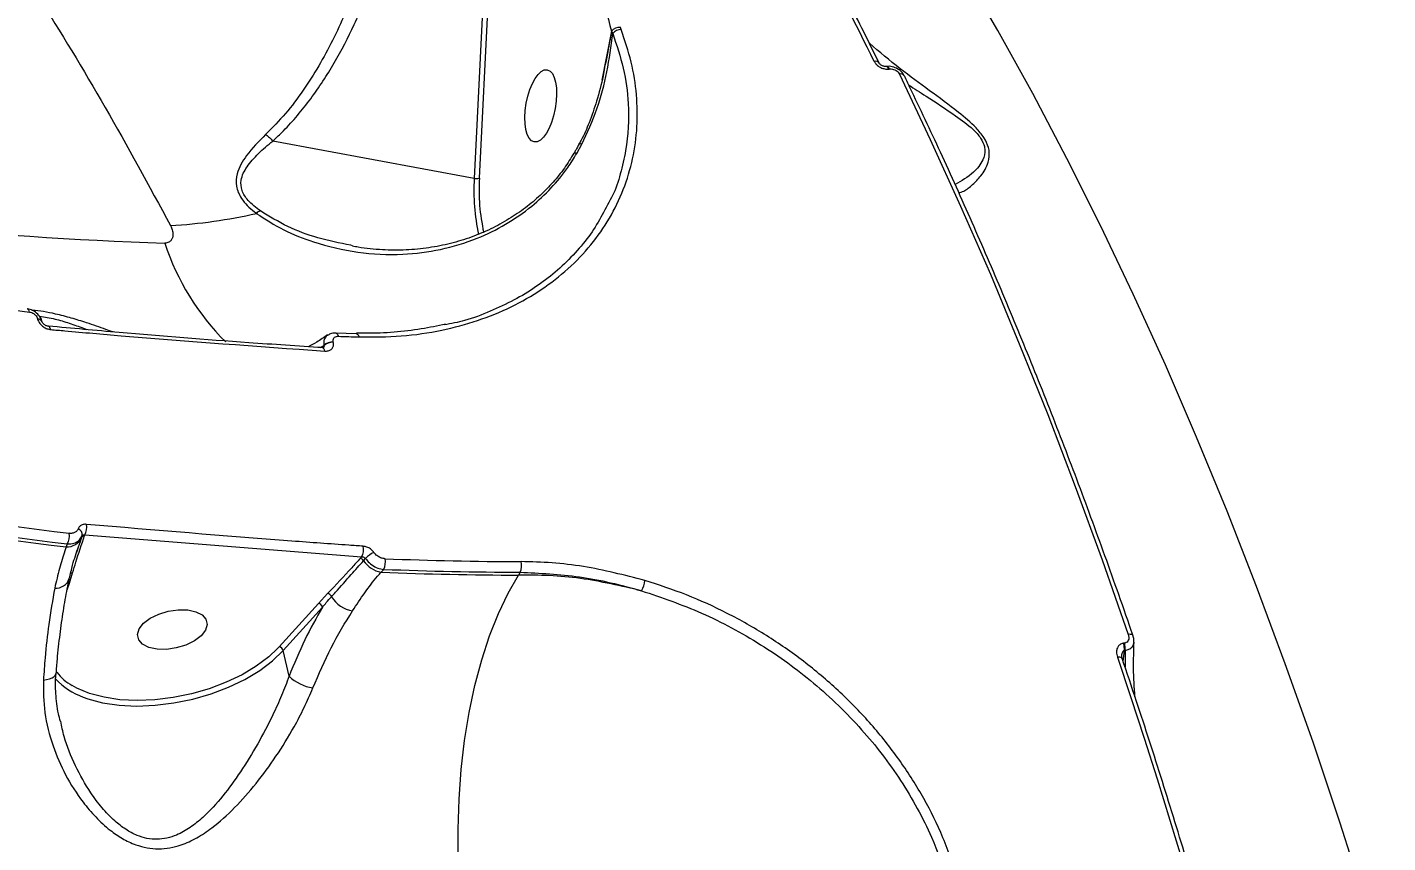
# Model space of a CAD drawing. Header units: millimetres. Extents: x -7447 to 8662, y -5576 to 6370.
# Drawn here: x 1949.6 to 2122.6, y -1890.3 to -1786.6 of the extents above; entities that cross this region are included whole.
import ezdxf

# ---------------------------------------------------------------- set-up
doc = ezdxf.new("R2010")
doc.units = ezdxf.units.MM
doc.layers.add('DiKom', color=7, linetype='Continuous')
doc.layers.add('DIKOM_ОБЪЕКТ', color=7, linetype='Continuous')
doc.styles.add('style1', font='arial.ttf', dxfattribs={"width": 0.8})
doc.dimstyles.new('1-50', dxfattribs={"dimtxt": 300, "dimasz": 200, "dimexe": 100, "dimexo": 0, "dimgap": 100, "dimtad": 1, "dimdec": 0, "dimtxsty": 'style1', "dimcen": 0, "dimclrd": 7, "dimclre": 7, "dimadec": 1, "dimazin": 2, "dimtfac": 1, "dimtdec": 0, "dimtmove": 1, "dimatfit": 3, "dimfxl": 0, "dimlwd": 25, "dimlwe": 18, "dimarcsym": 0})

# ---------------------------------------------------------------- blocks, each defined once
blk = doc.blocks.new('*D10')
at = {"color": 7, "linetype": 'Continuous', "lineweight": 18, "transparency": 16777216}
for p, q in [((-5489.75, 240.8), (-5489.75, 4573.49)), ((4778.18, -2126.78), (4778.18, 4573.49))]:
    blk.add_line(p, q, dxfattribs=at)
at = {"color": 7, "linetype": 'Continuous', "lineweight": 25, "transparency": 16777216}
blk.add_line((4578.18, 4473.49), (-5289.75, 4473.49), dxfattribs=at)
at = {"color": 7, "linetype": 'Continuous', "transparency": 16777216}
for points in [[(-5289.75, 4506.82), (-5289.75, 4440.16), (-5489.75, 4473.49)], [(4578.18, 4506.82), (4578.18, 4440.16), (4778.18, 4473.49)]]:
    blk.add_solid(points, dxfattribs=at)
at = {"layer": 'Defpoints', "color": 0, "linetype": 'Continuous', "transparency": 16777216}
for p in [(-5489.75, 4473.49), (-5489.75, 240.8), (4778.18, -2126.78)]:
    blk.add_point(p, dxfattribs=at)
at = {"color": 0, "linetype": 'Continuous', "lineweight": 15, "transparency": 16777216, "insert": (-777.31, 4726.76), "char_height": 300, "attachment_point": 5, "style": 'style1'}
blk.add_mtext('10300', dxfattribs=at)
blk = doc.blocks.new('*D11')
at = {"color": 7, "linetype": 'Continuous', "lineweight": 18, "transparency": 16777216}
for p, q in [((2045.4, 3512.26), (7772.09, 3512.26)), ((-1858.48, -4091.08), (7772.09, -4091.08))]:
    blk.add_line(p, q, dxfattribs=at)
at = {"color": 7, "linetype": 'Continuous', "lineweight": 25, "transparency": 16777216}
blk.add_line((7672.09, -3891.08), (7672.09, 3312.26), dxfattribs=at)
at = {"color": 7, "linetype": 'Continuous', "transparency": 16777216}
for points in [[(7638.76, 3312.26), (7705.42, 3312.26), (7672.09, 3512.26)], [(7638.76, -3891.08), (7705.42, -3891.08), (7672.09, -4091.08)]]:
    blk.add_solid(points, dxfattribs=at)
at = {"layer": 'Defpoints', "color": 0, "linetype": 'Continuous', "transparency": 16777216}
for p in [(2045.4, 3512.26), (7672.09, 3512.26), (-1858.48, -4091.08)]:
    blk.add_point(p, dxfattribs=at)
at = {"color": 0, "linetype": 'Continuous', "lineweight": 15, "transparency": 16777216, "insert": (7418.92, 3.22), "char_height": 300, "attachment_point": 5, "rotation": 90, "style": 'style1'}
blk.add_mtext('7600', dxfattribs=at)
blk = doc.blocks.new('*D12')
at = {"layer": 'Defpoints', "color": 0, "transparency": 16777216}
for p in [(-7446.93, 5919.72), (-7446.93, 736.93), (6905.53, -2412.68)]:
    blk.add_point(p, dxfattribs=at)
at = {"layer": 'DiKom', "color": 7, "lineweight": 18, "transparency": 16777216}
for p, q in [((-7446.93, 736.93), (-7446.93, 6019.72)), ((6905.53, -2412.68), (6905.53, 6019.72))]:
    blk.add_line(p, q, dxfattribs=at)
at = {"layer": 'DiKom', "color": 7, "lineweight": 25, "transparency": 16777216}
blk.add_line((6705.53, 5919.72), (-7246.93, 5919.72), dxfattribs=at)
at = {"layer": 'DiKom', "color": 7, "transparency": 16777216}
for points in [[(-7246.93, 5953.05), (-7246.93, 5886.39), (-7446.93, 5919.72)], [(6705.53, 5953.05), (6705.53, 5886.39), (6905.53, 5919.72)]]:
    blk.add_solid(points, dxfattribs=at)
at = {"layer": 'DiKom', "color": 0, "transparency": 16777216, "insert": (-918.31, 6173), "char_height": 300, "attachment_point": 5, "style": 'style1'}
blk.add_mtext('14300', dxfattribs=at)
blk = doc.blocks.new('*D13')
at = {"layer": 'Defpoints', "color": 0, "transparency": 16777216}
for p in [(2049.72, 5594.27), (-1141.86, -5576.35), (8561.69, -5576.35)]:
    blk.add_point(p, dxfattribs=at)
at = {"layer": 'DiKom', "color": 7, "lineweight": 18, "transparency": 16777216}
for p, q in [((2049.72, 5594.27), (8661.69, 5594.27)), ((-1141.86, -5576.35), (8661.69, -5576.35))]:
    blk.add_line(p, q, dxfattribs=at)
at = {"layer": 'DiKom', "color": 7, "lineweight": 25, "transparency": 16777216}
blk.add_line((8561.69, 5394.27), (8561.69, -5376.35), dxfattribs=at)
at = {"layer": 'DiKom', "color": 7, "transparency": 16777216}
for points in [[(8528.35, 5394.27), (8595.02, 5394.27), (8561.69, 5594.27)], [(8528.35, -5376.35), (8595.02, -5376.35), (8561.69, -5576.35)]]:
    blk.add_solid(points, dxfattribs=at)
at = {"layer": 'DiKom', "color": 0, "transparency": 16777216, "insert": (8308.52, 8.96), "char_height": 300, "attachment_point": 5, "rotation": 90, "style": 'style1'}
blk.add_mtext('11200', dxfattribs=at)

msp = doc.modelspace()

# ---------------------------------------------------------------- linework, layer by layer
at = {"layer": 'DIKOM_ОБЪЕКТ', "color": 7, "linetype": 'Continuous', "lineweight": 15}
for p, q in [((2009.62, -1740.97), (2006.43, -1805.84)), ((2007.1, -1805.8), (2010.22, -1742.33)), ((2023.87, -1787.14), (2022.68, -1793.34)), ((2023.87, -1787.17), (2023.66, -1788.34)), ((2023.87, -1787.14), (2023.87, -1787.17)), ((2023.87, -1787.17), (2024.05, -1787.41)), ((2025.05, -1786.66), (2025.04, -1786.62)), ((2025.12, -1786.92), (2025.05, -1786.66)), ((2058.85, -1791.6), (2058.81, -1791.61)), ((2059.19, -1791.94), (2059.24, -1791.93)), ((2006.43, -1805.84), (1980.82, -1801.09)), ((2019.47, -1802.66), (2020.11, -1801.5)), ((1990.95, -1814.39), (1990.74, -1814.34)), ((1950.91, -1823.69), (1950.91, -1823.72)), ((1952.28, -1824.64), (1952.26, -1824.64)), ((1986.88, -1827.33), (1987.31, -1827.08)), ((1987.32, -1827.1), (1987.07, -1827.35)), ((1987.31, -1827.08), (1987.32, -1827.1)), ((1988.51, -1826.67), (1988.5, -1826.64)), ((1991.45, -1825.58), (1988.83, -1825.5)), ((1991.44, -1825.58), (1991.45, -1825.58)), ((1987.15, -1827.38), (1987.13, -1827.38)), ((1956.88, -1851.23), (1956.9, -1851.16)), ((1956.9, -1851.16), (1992.11, -1853.94)), ((1954.68, -1852.3), (1954.54, -1852.68)), ((1992.11, -1853.94), (1991.93, -1854.14)), ((1992.36, -1854.44), (1992.62, -1854.15)), ((1954.95, -1857.27), (1955.36, -1855.98)), ((1994.6, -1855.9), (1994.92, -1855.53)), ((2012.27, -1855.9), (2012.06, -1856.27)), ((1954.65, -1858.13), (1954.95, -1857.27)), ((1986.61, -1859.85), (1981.62, -1865.37)), ((1987.79, -1858.59), (1986.61, -1859.85)), ((1982.14, -1865.85), (1987.13, -1860.33)), ((2089.1, -1864.92), (2089.01, -1864.93)), ((1981.62, -1865.37), (1981.43, -1865.57)), ((1982.88, -1869.12), (1982.14, -1865.85)), ((2088.96, -1867.24), (2089.11, -1865.83)), ((2089.11, -1865.83), (2089.21, -1865.82)), ((2089.21, -1865.82), (2089.2, -1867.98))]:
    msp.add_line(p, q, dxfattribs=at)
at = {"layer": 'DIKOM_ОБЪЕКТ', "color": 7, "linetype": 'Continuous', "lineweight": 15, "flags": 128}
for points in [[(2122.97, -1908.48), (2119.8, -1898), (2116.52, -1887.67), (2113.11, -1877.51), (2109.57, -1867.53), (2105.93, -1857.73), (2102.17, -1848.13), (2098.3, -1838.72), (2094.33, -1829.53), (2090.25, -1820.55), (2086.07, -1811.81), (2081.81, -1803.3), (2077.45, -1795.03), (2073, -1787.02), (2068.47, -1779.26)], [(2060.5, -1792.58), (2064.43, -1800.88), (2068.29, -1809.36), (2072.07, -1818.02), (2075.75, -1826.85), (2079.36, -1835.85), (2082.87, -1845.01), (2086.28, -1854.33), (2089.61, -1863.8)], [(2020.11, -1801.5), (2019.92, -1801.45), (2019.8, -1801.45), (2019.77, -1801.47)], [(1949.86, -1822.82), (1949.83, -1822.69), (1949.78, -1822.59), (1949.73, -1822.51), (1949.67, -1822.45), (1949.6, -1822.42), (1949.59, -1822.42)], [(1952.57, -1825.05), (1952.52, -1824.91), (1952.47, -1824.79), (1952.4, -1824.71), (1952.32, -1824.66), (1952.28, -1824.64)], [(1989.16, -1825.9), (1989.11, -1825.78), (1989.06, -1825.67), (1989, -1825.59), (1988.93, -1825.53), (1988.86, -1825.5), (1988.83, -1825.5)], [(1991.45, -1825.58), (1991.49, -1825.59), (1991.56, -1825.62), (1991.62, -1825.67), (1991.69, -1825.76), (1991.74, -1825.86), (1991.78, -1825.99)], [(1987.43, -1827.79), (1987.39, -1827.64), (1987.33, -1827.53), (1987.26, -1827.44), (1987.19, -1827.39), (1987.15, -1827.38)], [(2006.1, -1907.05), (2005.45, -1903.54), (2004.95, -1899.91), (2004.6, -1896.18), (2004.41, -1892.39), (2004.37, -1888.57), (2004.5, -1884.76), (2004.78, -1880.99), (2005.21, -1877.3), (2005.79, -1873.72), (2006.52, -1870.28), (2007.39, -1867.02), (2008.38, -1863.96), (2009.5, -1861.13), (2010.73, -1858.56), (2012.06, -1856.27)], [(1969.99, -1860.69), (1971.03, -1860.91), (1971.82, -1861.32), (1972.31, -1861.88), (1972.46, -1862.55), (1972.24, -1863.26), (1971.69, -1863.97), (1970.84, -1864.62), (1969.76, -1865.15), (1968.54, -1865.52), (1967.29, -1865.71), (1966.09, -1865.68), (1965.05, -1865.46), (1964.25, -1865.05), (1963.76, -1864.49), (1963.62, -1863.82), (1963.83, -1863.11), (1964.39, -1862.39), (1965.24, -1861.75), (1966.32, -1861.22), (1967.53, -1860.85), (1968.79, -1860.66), (1969.99, -1860.69)], [(2090.22, -1863.96), (2090.19, -1863.91), (2090.13, -1863.86), (2090.03, -1863.82), (2089.91, -1863.79), (2089.77, -1863.78), (2089.61, -1863.8)], [(1981.43, -1865.57), (1980.3, -1866.64), (1978.72, -1867.83), (1976.9, -1868.92), (1974.89, -1869.88), (1972.73, -1870.7), (1970.46, -1871.35), (1968.14, -1871.83), (1965.82, -1872.11), (1963.55, -1872.2), (1961.38, -1872.1), (1959.35, -1871.79), (1957.51, -1871.3), (1955.9, -1870.63), (1955.32, -1870.31)], [(1956.7, -1871.76), (1957.28, -1871.97), (1959.17, -1872.48), (1961.26, -1872.79), (1963.5, -1872.9), (1965.85, -1872.81), (1968.24, -1872.51), (1970.63, -1872.02), (1972.97, -1871.35), (1975.2, -1870.51), (1977.27, -1869.51), (1979.15, -1868.39), (1980.78, -1867.16), (1982.14, -1865.85)], [(2088.83, -1866.86), (2088.81, -1866.83), (2088.75, -1866.77), (2088.66, -1866.72), (2088.54, -1866.7), (2088.39, -1866.69), (2088.22, -1866.7)], [(2088.22, -1866.7), (2089.94, -1871.82), (2091.62, -1876.97), (2093.28, -1882.17), (2094.91, -1887.4), (2096.51, -1892.66), (2098.08, -1897.96), (2099.63, -1903.3), (2101.14, -1908.66)], [(1951.64, -1869.6), (1952.05, -1869.54), (1952.42, -1869.45), (1952.74, -1869.33), (1952.98, -1869.18), (1953.15, -1869.02), (1953.24, -1868.83), (1953.25, -1868.78)]]:
    msp.add_lwpolyline(points, dxfattribs=at)
at = {"layer": 'DIKOM_ОБЪЕКТ', "color": 7, "linetype": 'Continuous', "lineweight": 15}
for centre, radius, start, end in [((1614.43, -2007.25), 492.85, 26.0279, 29.7957), ((2024.92, -1787.93), 1.31, 84.6905, 143.0667), ((2024.9, -1787.94), 1.29, 83.6733, 143.5724), ((2025.15, -1788.4), 1.48, 91.1835, 138.1103), ((1981.61, -1354.3), 459.99, 251.0632, 268.1915), ((2057.46, -1791.53), 0.577, 34.8447, 106.0556), ((2058.75, -1792.06), 0.455, 15.3418, 82.9852), ((2058.79, -1792.06), 0.461, 15.6035, 81.8071), ((2060.65, -1793.14), 0.583, 35.3708, 105.6507), ((2031.58, -1807.46), 25.2, 176.314, 192.6296), ((2006.71, -1804.6), 1.27, 257.444, 288.1777), ((2031.3, -1807.39), 24.25, 176.2548, 192.6438), ((1964.19, -1746.94), 64.99, 273.1901, 282.9227), ((1979.98, -1811.81), 1.98, 112.0542, 129.3261), ((2006.87, -1353.49), 472.78, 255.9188, 263.0741), ((1997.04, -1804.28), 31.51, 198.0875, 225.1675), ((1950.94, -1824.29), 0.594, 24.1217, 92.7687), ((1950.94, -1824.31), 0.589, 23.0483, 92.9336), ((1988.4, -1828.23), 1.58, 86.3269, 133.434), ((1988.4, -1828.25), 1.58, 86.3245, 133.4239), ((2005.76, -1362.68), 463.52, 267.9471, 268.2719), ((2015.24, -1357.06), 497.56, 255.9551, 263.0379), ((2014.88, -1357.41), 498.93, 255.9392, 263.0539), ((2015.12, -1357.32), 498.65, 255.9549, 263.038), ((1952.97, -1851.27), 1.99, 328.9873, 9.3691), ((1955.78, -1851.14), 0.807, 352.3292, 70.2698), ((1956.87, -1851.64), 0.406, 89.3669, 156.2467), ((1955.26, -1850.19), 1.91, 329.5304, 11.6413), ((1954.64, -1850.64), 2.04, 267.3153, 335.9345), ((1990.35, -1853), 2, 331.6782, 11.8214), ((1991.79, -1854.81), 0.682, 33.4984, 78.5197), ((1995.19, -1852.56), 3.39, 213.5942, 259.9615), ((1995.01, -1856.32), 3.23, 114.2729, 137.7244), ((1993.22, -1854.63), 1.92, 332.1846, 13.6991), ((2013.99, -1369.02), 485.53, 267.7696, 269.8121), ((2010.57, -1855.05), 1.9, 333.5743, 15.5452), ((1955.38, -1856.46), 0.477, 92.8049, 126.3008), ((2013.62, -1369.33), 486.94, 267.7605, 269.8159), ((2013.87, -1369.06), 486.84, 267.77, 269.8116), ((1953.23, -1856.12), 1.8, 265.3105, 341.2143), ((2024.8, -1856.56), 3.36, 329.8403, 353.5828), ((1986.48, -1860.51), 0.672, 15.3677, 78.8505), ((1987.63, -1859.27), 0.697, 21.7199, 76.7931), ((1991.69, -1856.83), 4.05, 212.6575, 259.6068), ((2086.95, -1865.62), 2.17, 354.25, 18.4233), ((2087.05, -1865.61), 2.17, 354.2392, 18.4478), ((1981.49, -1866.03), 0.672, 15.3791, 78.8264), ((1958.76, -1864.31), 6.92, 218.4249, 240.1539), ((1959.73, -1863.34), 8.95, 223.2055, 250.2587), ((1986.86, -1864.82), 5.86, 227.2024, 260.7112)]:
    msp.add_arc(centre, radius, start, end, dxfattribs=at)
msp.add_ellipse((2014.89, -1796.62), major_axis=(0.83, 4.59), ratio=0.401619, dxfattribs=at)
for points, knots in [([(1837.11, -1691.76), (1840.22, -1692.12), (1846.68, -1692.86), (1856.44, -1695.57), (1866.3, -1699.41), (1875.99, -1704.34), (1885.76, -1710.44), (1895.59, -1717.75), (1905.44, -1726.27), (1915.04, -1735.74), (1924.34, -1746.09), (1933.34, -1757.22), (1942.24, -1769.37), (1950.98, -1782.54), (1959.57, -1796.66), (1965.06, -1806.77), (1967.81, -1811.83)], [0, 0, 0, 0, 0.069844, 0.145293, 0.216155, 0.287072, 0.357936, 0.430863, 0.503851, 0.57678, 0.64636, 0.715991, 0.785573, 0.85703, 0.928542, 1, 1, 1, 1]), ([(1997.67, -1741.67), (1997.67, -1742.58), (1997.68, -1746.06), (1997.42, -1752.07), (1996.67, -1759.63), (1995.46, -1767.07), (1993.75, -1774.38), (1991.48, -1781.52), (1988.54, -1788.39), (1985.43, -1793.72), (1982.48, -1797.64), (1980.76, -1799.39), (1979.9, -1800.26)], [0, 0, 0, 0, 0.041996, 0.159524, 0.277495, 0.395316, 0.51312, 0.633875, 0.754564, 0.875868, 0.937948, 1, 1, 1, 1]), ([(1980.82, -1801.09), (1981.27, -1800.66), (1983.01, -1799.02), (1985.72, -1795.77), (1988.7, -1791.21), (1991.34, -1786.13), (1993.64, -1780.59), (1996.06, -1773.26), (1998.19, -1764.19), (1999.73, -1753.35), (1999.98, -1745.96), (2000.11, -1742.27)], [0, 0, 0, 0, 0.031073, 0.119841, 0.208956, 0.297931, 0.396825, 0.495745, 0.663633, 0.831974, 1, 1, 1, 1]), ([(2010.22, -1742.33), (2011.5, -1745.79), (2014.05, -1752.7), (2017.57, -1763.71), (2020.88, -1775.13), (2022.87, -1783.14), (2023.87, -1787.14)], [0, 0, 0, 0, 0.24927, 0.498536, 0.749268, 1, 1, 1, 1]), ([(2057.93, -1791.2), (2057.2, -1789.71), (2055.07, -1785.39), (2051.47, -1778.39), (2047.16, -1770.32), (2044.23, -1765.15), (2042.77, -1762.58)], [0, 0, 0, 0, 0.14989, 0.434761, 0.71965, 1, 1, 1, 1]), ([(1991.78, -1825.99), (1993.59, -1825.99), (1997.2, -1825.98), (2002.25, -1825.23), (2006.93, -1823.98), (2011.18, -1822.24), (2015.04, -1820.03), (2018.44, -1817.38), (2021.35, -1814.34), (2023.72, -1810.96), (2025.49, -1807.28), (2026.67, -1803.37), (2027.23, -1799.32), (2027.15, -1795.2), (2026.51, -1791.05), (2025.59, -1788.29), (2025.12, -1786.92)], [0, 0, 0, 0, 0.075108, 0.150215, 0.221282, 0.292577, 0.363645, 0.43477, 0.506123, 0.577248, 0.64834, 0.719658, 0.79075, 0.860428, 0.930319, 1, 1, 1, 1]), ([(2020.11, -1801.5), (2020.8, -1800.01), (2022.18, -1797.04), (2023.39, -1792.29), (2023.83, -1789.04), (2024.05, -1787.41)], [0, 0, 0, 0, 0.331744, 0.663842, 1, 1, 1, 1]), ([(2023.66, -1788.34), (2023.57, -1788.81), (2023.28, -1790.45), (2022.94, -1792.09), (2022.7, -1793.26)], [0, 0, 0, 0, 0.283592, 1, 1, 1, 1]), ([(2024.05, -1787.41), (2024.54, -1788.88), (2025.53, -1791.85), (2026.19, -1796.86), (2025.99, -1801.39), (2025.02, -1805.25), (2024.46, -1807.27), (2023.91, -1808.2), (2023.89, -1808.25)], [0, 0, 0, 0, 0.205828, 0.414664, 0.698963, 0.845368, 0.991774, 1, 1, 1, 1]), ([(2068.05, -1807.68), (2068.26, -1807.61), (2068.85, -1807.43), (2069.83, -1806.64), (2070.96, -1805.5), (2071.82, -1804.07), (2072, -1802.71), (2071.77, -1801.63), (2071.33, -1800.66), (2070.03, -1799.1), (2067.62, -1797.08), (2064.29, -1794.66), (2060.38, -1791.8), (2057.96, -1789.75), (2056.68, -1788.66)], [0, 0, 0, 0, 0.049212, 0.139893, 0.23053, 0.336212, 0.406161, 0.420799, 0.46857, 0.516032, 0.598578, 0.724269, 0.853206, 1, 1, 1, 1]), ([(2023, -1791.76), (2022.94, -1792.11), (2022.69, -1793.55), (2022.07, -1795.9), (2021.12, -1798.61), (2020.35, -1800.43), (2019.85, -1801.3), (2019.75, -1801.46)], [0, 0, 0, 0, 0.10461, 0.427327, 0.711079, 0.947542, 1, 1, 1, 1]), ([(2057.3, -1790.98), (2057.38, -1791.1), (2057.53, -1791.35), (2057.92, -1791.66), (2058.39, -1791.87), (2058.83, -1791.96), (2059.09, -1791.95), (2059.19, -1791.94)], [0, 0, 0, 0, 0.215052, 0.429992, 0.644731, 0.859265, 1, 1, 1, 1]), ([(2058.8, -1791.61), (2058.77, -1791.61), (2058.69, -1791.62), (2058.52, -1791.59), (2058.34, -1791.53), (2058.17, -1791.44), (2058.03, -1791.33), (2057.95, -1791.24), (2057.94, -1791.22), (2057.94, -1791.21)], [0, 0, 0, 0, 0.128632, 0.279453, 0.425794, 0.58165, 0.736955, 0.892005, 1, 1, 1, 1]), ([(2061.11, -1792.81), (2061.09, -1792.75), (2060.98, -1792.49), (2060.6, -1792.1), (2059.98, -1791.73), (2059.35, -1791.55), (2058.98, -1791.61), (2058.86, -1791.63)], [0, 0, 0, 0, 0.076597, 0.316369, 0.582641, 0.86801, 1, 1, 1, 1]), ([(2059.24, -1791.93), (2059.3, -1791.93), (2059.48, -1791.92), (2059.77, -1791.98), (2060.08, -1792.12), (2060.34, -1792.33), (2060.45, -1792.5), (2060.5, -1792.58)], [0, 0, 0, 0, 0.14227, 0.357121, 0.571524, 0.785722, 1, 1, 1, 1]), ([(2090.22, -1863.96), (2089.61, -1862.22), (2087.86, -1857.16), (2084.88, -1848.9), (2081.25, -1839.26), (2077.52, -1829.79), (2073.68, -1820.5), (2069.76, -1811.39), (2065.81, -1802.64), (2062.91, -1796.49), (2061.36, -1793.29), (2061.13, -1792.8)], [0, 0, 0, 0, 0.068841, 0.199656, 0.330477, 0.461302, 0.592131, 0.722965, 0.853803, 0.977765, 1, 1, 1, 1]), ([(2061.68, -1793.95), (2062.41, -1794.42), (2064.37, -1795.7), (2067.2, -1797.51), (2069.63, -1799.3), (2070.89, -1800.69), (2071.23, -1801.46), (2071.33, -1801.91), (2071.43, -1802.55), (2071.09, -1803.77), (2069.72, -1805.42), (2068.39, -1806.17), (2067.58, -1806.63)], [0, 0, 0, 0, 0.105496, 0.282231, 0.392385, 0.453297, 0.513021, 0.513823, 0.532603, 0.624746, 0.76927, 1, 1, 1, 1]), ([(1979.9, -1800.26), (1979.04, -1801.13), (1977.83, -1802.35), (1976.73, -1804.05), (1976.18, -1805.34), (1976.06, -1806.83), (1976.8, -1808.55), (1977.91, -1809.65), (1978.64, -1810.22), (1978.72, -1810.28)], [0, 0, 0, 0, 0.286513, 0.40027, 0.5163, 0.65746, 0.799388, 0.976349, 1, 1, 1, 1]), ([(1979.24, -1809.98), (1978.68, -1809.56), (1977.68, -1808.79), (1976.8, -1807.39), (1976.69, -1805.86), (1977.5, -1804.27), (1978.95, -1802.65), (1980.17, -1801.6), (1980.82, -1801.09), (1980.82, -1801.09)], [0, 0, 0, 0, 0.159558, 0.287538, 0.41504, 0.593458, 0.79621, 0.999723, 1, 1, 1, 1]), ([(1979.9, -1800.26), (1979.93, -1800.28), (1980.09, -1800.38), (1980.42, -1800.63), (1980.67, -1800.93), (1980.82, -1801.09)], [0, 0, 0, 0, 0.084339, 0.497256, 1, 1, 1, 1]), ([(1980.82, -1801.09), (1980.82, -1801.09), (1980.82, -1801.09), (1980.82, -1801.09), (1980.82, -1801.09), (1980.82, -1801.09)], [0, 0, 0, 0, 0.347427, 0.810423, 1, 1, 1, 1]), ([(1978.72, -1810.28), (1979.86, -1811.02), (1982.13, -1812.5), (1986.51, -1814.17), (1991.59, -1815.37), (1997.05, -1815.63), (2002.17, -1814.99), (2006.56, -1813.67), (2010.45, -1811.76), (2013.6, -1809.59), (2016.24, -1807.12), (2018.14, -1804.83), (2019.1, -1803.27), (2019.47, -1802.66)], [0, 0, 0, 0, 0.089953, 0.180154, 0.306842, 0.433484, 0.539377, 0.645174, 0.730569, 0.815883, 0.885728, 0.955518, 1, 1, 1, 1]), ([(2019.11, -1802.62), (2018.72, -1803.26), (2017.93, -1804.56), (2016.48, -1806.36), (2014.82, -1808.05), (2012.94, -1809.62), (2010.83, -1811.05), (2008.52, -1812.31), (2006.04, -1813.35), (2003.4, -1814.16), (2000.63, -1814.7), (1997.73, -1814.98), (1994.72, -1814.95), (1992.45, -1814.76), (1991.19, -1814.49), (1990.94, -1814.44)], [0, 0, 0, 0, 0.067189, 0.135566, 0.204618, 0.277632, 0.354105, 0.434161, 0.517387, 0.602954, 0.69092, 0.783215, 0.878298, 0.975766, 1, 1, 1, 1]), ([(2019.76, -1801.46), (2019.63, -1801.73), (2019.42, -1802.13), (2019.19, -1802.5), (2019.12, -1802.62)], [0, 0, 0, 0, 0.684183, 1, 1, 1, 1]), ([(2019.47, -1802.66), (2019.45, -1802.66), (2019.32, -1802.62), (2019.17, -1802.58), (2019.15, -1802.63), (2019.15, -1802.65)], [0, 0, 0, 0, 0.104981, 0.65273, 1, 1, 1, 1]), ([(2023.89, -1808.25), (2023.01, -1809.95), (2021.67, -1812.56), (2019.05, -1815.62), (2016.05, -1818.47), (2012.5, -1820.89), (2008.48, -1822.76), (2005.55, -1823.91), (2003.49, -1824.29), (2002.61, -1824.45)], [0, 0, 0, 0, 0.220154, 0.336906, 0.453657, 0.680353, 0.797084, 0.913816, 1, 1, 1, 1]), ([(1990.74, -1814.34), (1989.32, -1814.06), (1986.59, -1813.52), (1982.67, -1812.05), (1980.38, -1810.67), (1979.24, -1809.98)], [0, 0, 0, 0, 0.348241, 0.674595, 1, 1, 1, 1]), ([(1967.81, -1811.83), (1967.89, -1812.02), (1968.07, -1812.41), (1968.15, -1812.93), (1968.08, -1813.37), (1967.91, -1813.7), (1967.66, -1813.93), (1967.37, -1814.05), (1967.18, -1814.06), (1967.09, -1814.06)], [0, 0, 0, 0, 0.194403, 0.403696, 0.553896, 0.691012, 0.835059, 0.921903, 1, 1, 1, 1]), ([(1951.47, -1824.05), (1951.46, -1824.01), (1951.43, -1823.76), (1951.16, -1823.32), (1950.66, -1822.81), (1950.08, -1822.49), (1949.71, -1822.46), (1949.58, -1822.45)], [0, 0, 0, 0, 0.043506, 0.295248, 0.570061, 0.856332, 1, 1, 1, 1]), ([(1949.86, -1822.82), (1949.87, -1822.82), (1949.97, -1822.83), (1950.17, -1822.89), (1950.42, -1823.03), (1950.64, -1823.21), (1950.82, -1823.43), (1950.88, -1823.61), (1950.91, -1823.69)], [0, 0, 0, 0, 0.004375, 0.219855, 0.435637, 0.568279, 0.793838, 1, 1, 1, 1]), ([(1960.52, -1825.36), (1960.21, -1825.25), (1959.12, -1824.86), (1957.34, -1824.24), (1955.18, -1823.57), (1952.88, -1822.99), (1951.09, -1822.61), (1950.22, -1822.62), (1950.19, -1822.62)], [0, 0, 0, 0, 0.094529, 0.336614, 0.522811, 0.713006, 0.991282, 1, 1, 1, 1]), ([(1951.16, -1823.36), (1951.81, -1823.46), (1953.06, -1823.64), (1954.96, -1824.24), (1956.29, -1824.71), (1957, -1825), (1957.14, -1825.05)], [0, 0, 0, 0, 0.327523, 0.62426, 0.929662, 1, 1, 1, 1]), ([(1950.91, -1823.72), (1950.94, -1823.8), (1951.01, -1824.02), (1951.25, -1824.38), (1951.63, -1824.72), (1952.1, -1824.97), (1952.41, -1825.02), (1952.57, -1825.05)], [0, 0, 0, 0, 0.134249, 0.346991, 0.563245, 0.78176, 1, 1, 1, 1]), ([(1951.48, -1824.07), (1951.48, -1824.06), (1951.48, -1824.06), (1951.48, -1824.05), (1951.48, -1824.05)], [0, 0, 0, 0, 0.700887, 1, 1, 1, 1]), ([(1952.26, -1824.64), (1952.25, -1824.64), (1952.2, -1824.64), (1952.07, -1824.6), (1951.89, -1824.52), (1951.73, -1824.41), (1951.6, -1824.28), (1951.52, -1824.16), (1951.49, -1824.08), (1951.49, -1824.08), (1951.49, -1824.07)], [0, 0, 0, 0, 0.044277, 0.203552, 0.364422, 0.51996, 0.658559, 0.803252, 0.954498, 1, 1, 1, 1]), ([(1987.15, -1827.35), (1984.01, -1827.15), (1975.34, -1826.58), (1963.72, -1825.66), (1955.28, -1824.89), (1952.28, -1824.62)], [0, 0, 0, 0, 0.26735, 0.739611, 1, 1, 1, 1]), ([(1952.57, -1825.05), (1953.17, -1825.1), (1956.15, -1825.37), (1967.7, -1826.38), (1978.78, -1827.17), (1987.43, -1827.79)], [0, 0, 0, 0, 0.051712, 0.258554, 1, 1, 1, 1]), ([(2002.79, -1824.36), (2001.77, -1824.58), (1999.64, -1825.04), (1996.25, -1825.41), (1993.48, -1825.57), (1991.85, -1825.5), (1991.44, -1825.49)], [0, 0, 0, 0, 0.283826, 0.590691, 0.896133, 1, 1, 1, 1]), ([(1987.76, -1825.73), (1987.31, -1826.05), (1986.5, -1826.63), (1985.69, -1827.05), (1985.33, -1827.23)], [0, 0, 0, 0, 0.558507, 1, 1, 1, 1]), ([(1987.32, -1827.1), (1987.32, -1827.12), (1987.34, -1827.19), (1987.31, -1827.3), (1987.26, -1827.36), (1987.23, -1827.39)], [0, 0, 0, 0, 0.263134, 0.681644, 1, 1, 1, 1]), ([(1987.79, -1825.79), (1987.77, -1825.8), (1987.66, -1825.84), (1987.48, -1826.06), (1987.29, -1826.44), (1987.27, -1826.83), (1987.31, -1827.05), (1987.31, -1827.08)], [0, 0, 0, 0, 0.045034, 0.249882, 0.599577, 0.946265, 1, 1, 1, 1]), ([(1987.43, -1827.79), (1987.59, -1827.78), (1987.89, -1827.78), (1988.26, -1827.59), (1988.49, -1827.3), (1988.56, -1826.97), (1988.52, -1826.75), (1988.51, -1826.67)], [0, 0, 0, 0, 0.218246, 0.436725, 0.653027, 0.865744, 1, 1, 1, 1]), ([(1988.83, -1825.5), (1988.81, -1825.5), (1988.58, -1825.47), (1988.19, -1825.54), (1987.89, -1825.74), (1987.78, -1825.81)], [0, 0, 0, 0, 0.043052, 0.629259, 1, 1, 1, 1]), ([(1988.5, -1826.64), (1988.5, -1826.63), (1988.47, -1826.53), (1988.47, -1826.34), (1988.55, -1826.15), (1988.7, -1826), (1988.9, -1825.91), (1989.08, -1825.91), (1989.16, -1825.9)], [0, 0, 0, 0, 0.034052, 0.252273, 0.470493, 0.597976, 0.819312, 1, 1, 1, 1]), ([(1987.26, -1827.37), (1987.26, -1827.37), (1987.27, -1827.36), (1987.23, -1827.38), (1987.15, -1827.38), (1987.13, -1827.37)], [0, 0, 0, 0, 0.243559, 0.718728, 1, 1, 1, 1]), ([(1954.68, -1852.3), (1954.77, -1852.3), (1955.12, -1852.31), (1955.69, -1852.19), (1956.28, -1851.82), (1956.48, -1851.44), (1956.58, -1851.25)], [0, 0, 0, 0, 0.109235, 0.407935, 0.7031, 1, 1, 1, 1]), ([(1956.05, -1850.38), (1955.99, -1850.5), (1955.88, -1850.72), (1955.53, -1850.92), (1955.2, -1850.97), (1954.99, -1850.96), (1954.93, -1850.95)], [0, 0, 0, 0, 0.295439, 0.590373, 0.890125, 1, 1, 1, 1]), ([(1955.36, -1855.98), (1955.49, -1855.52), (1955.96, -1853.94), (1956.5, -1852.36), (1956.88, -1851.23)], [0, 0, 0, 0, 0.291184, 1, 1, 1, 1]), ([(1957.13, -1849.81), (1957.09, -1849.81), (1956.9, -1849.79), (1956.58, -1849.85), (1956.23, -1850.05), (1956.11, -1850.27), (1956.05, -1850.38)], [0, 0, 0, 0, 0.08106, 0.390842, 0.69512, 1, 1, 1, 1]), ([(1956.58, -1851.25), (1956.57, -1851.29), (1956.54, -1851.36), (1956.52, -1851.44), (1956.5, -1851.48)], [0, 0, 0, 0, 0.487757, 1, 1, 1, 1]), ([(1956.58, -1851.25), (1956.6, -1851.22), (1956.64, -1851.15), (1956.74, -1851.12), (1956.83, -1851.14), (1956.89, -1851.16), (1956.9, -1851.16)], [0, 0, 0, 0, 0.286528, 0.589714, 0.913658, 1, 1, 1, 1]), ([(1992.31, -1852.59), (1991.7, -1852.55), (1988.68, -1852.34), (1976.9, -1851.49), (1965.82, -1850.55), (1957.13, -1849.81)], [0, 0, 0, 0, 0.051224, 0.256128, 1, 1, 1, 1]), ([(1954.54, -1852.68), (1954.49, -1852.85), (1954.21, -1853.71), (1953.67, -1855.39), (1953.28, -1857.07), (1953.08, -1857.92)], [0, 0, 0, 0, 0.108879, 0.552806, 1, 1, 1, 1]), ([(1954.94, -1856.71), (1955.08, -1856.13), (1955.39, -1854.7), (1955.84, -1853.41), (1956.1, -1852.65)], [0, 0, 0, 0, 0.410041, 1, 1, 1, 1]), ([(1956.5, -1851.48), (1956.44, -1851.66), (1956.22, -1852.3), (1956.01, -1852.94), (1955.86, -1853.4)], [0, 0, 0, 0, 0.296439, 1, 1, 1, 1]), ([(1993.68, -1853.38), (1993.65, -1853.34), (1993.53, -1853.18), (1993.24, -1852.91), (1992.78, -1852.66), (1992.47, -1852.61), (1992.31, -1852.59)], [0, 0, 0, 0, 0.085615, 0.389354, 0.694829, 1, 1, 1, 1]), ([(1991.93, -1854.14), (1991.57, -1854.54), (1990.22, -1856.02), (1988.82, -1857.5), (1987.79, -1858.59)], [0, 0, 0, 0, 0.264703, 1, 1, 1, 1]), ([(1988.28, -1859.01), (1988.45, -1858.82), (1989.3, -1857.87), (1990.65, -1856.33), (1991.84, -1855.02), (1992.36, -1854.44)], [0, 0, 0, 0, 0.122285, 0.611447, 1, 1, 1, 1]), ([(1992.11, -1853.94), (1992.17, -1853.94), (1992.29, -1853.94), (1992.46, -1854.01), (1992.56, -1854.09), (1992.61, -1854.14), (1992.62, -1854.15)], [0, 0, 0, 0, 0.313055, 0.619536, 0.916973, 1, 1, 1, 1]), ([(1992.62, -1854.15), (1992.68, -1854.24), (1992.9, -1854.54), (1993.41, -1854.99), (1994.16, -1855.41), (1994.67, -1855.49), (1994.92, -1855.53)], [0, 0, 0, 0, 0.110596, 0.406307, 0.703495, 1, 1, 1, 1]), ([(1995.09, -1854.18), (1994.93, -1854.16), (1994.62, -1854.12), (1994.16, -1853.88), (1993.85, -1853.61), (1993.72, -1853.43), (1993.68, -1853.38)], [0, 0, 0, 0, 0.296925, 0.594109, 0.889535, 1, 1, 1, 1]), ([(2028.14, -1856.94), (2025.53, -1856.27), (2021.57, -1855.25), (2016.31, -1854.65), (2013.7, -1854.58), (2012.4, -1854.54)], [0, 0, 0, 0, 0.492762, 0.746383, 1, 1, 1, 1]), ([(1990.96, -1860.81), (1991.98, -1859.26), (1993.15, -1857.51), (1994.44, -1856.07), (1994.6, -1855.9)], [0, 0, 0, 0, 0.882149, 1, 1, 1, 1]), ([(2027.7, -1858.25), (2025.11, -1857.65), (2021.19, -1856.74), (2015.96, -1856.27), (2013.36, -1856.27), (2012.06, -1856.27)], [0, 0, 0, 0, 0.492784, 0.746387, 1, 1, 1, 1]), ([(2012.27, -1855.9), (2014.77, -1856.01), (2018.57, -1856.19), (2023.76, -1857.17), (2026.39, -1857.89), (2027.7, -1858.25)], [0, 0, 0, 0, 0.492812, 0.746409, 1, 1, 1, 1]), ([(1953.08, -1857.92), (1952.81, -1859.43), (1952.33, -1862.18), (1951.89, -1866.2), (1951.71, -1868.65), (1951.64, -1869.6)], [0, 0, 0, 0, 0.425119, 0.778086, 1, 1, 1, 1]), ([(1953.27, -1868.78), (1953.32, -1868.18), (1953.45, -1866.46), (1953.75, -1863.79), (1954.17, -1860.79), (1954.57, -1858.42), (1954.85, -1857.16), (1954.94, -1856.74)], [0, 0, 0, 0, 0.134513, 0.382275, 0.630713, 0.878868, 1, 1, 1, 1]), ([(2027.7, -1858.25), (2030.27, -1859.12), (2034.16, -1860.43), (2039.18, -1862.92), (2044.04, -1865.73), (2048.62, -1869.05), (2052.79, -1872.81), (2056.66, -1876.83), (2060.03, -1881.22), (2062.82, -1885.89), (2064.91, -1890.08), (2065.97, -1893.15), (2066.59, -1894.96)], [0, 0, 0, 0, 0.146876, 0.222512, 0.298149, 0.444989, 0.520626, 0.596263, 0.74242, 0.81772, 0.89302, 1, 1, 1, 1]), ([(2067.82, -1894.47), (2067.18, -1892.62), (2065.95, -1889.07), (2063.34, -1884.03), (2060.3, -1879.34), (2056.76, -1874.93), (2052.76, -1870.86), (2048.36, -1867.15), (2043.64, -1863.87), (2038.64, -1861.05), (2033.46, -1858.68), (2029.91, -1857.52), (2028.14, -1856.94)], [0, 0, 0, 0, 0.107083, 0.205974, 0.305183, 0.404076, 0.503336, 0.602917, 0.702178, 0.801347, 0.900832, 1, 1, 1, 1]), ([(1987.13, -1860.33), (1987.29, -1860.14), (1987.67, -1859.69), (1988.06, -1859.26), (1988.28, -1859.01)], [0, 0, 0, 0, 0.435295, 1, 1, 1, 1]), ([(1987.13, -1860.33), (1986.36, -1861.69), (1984.83, -1864.42), (1983.53, -1867.54), (1982.88, -1869.12)], [0, 0, 0, 0, 0.496052, 1, 1, 1, 1]), ([(1985.92, -1870.6), (1986.67, -1868.85), (1988.18, -1865.31), (1990.02, -1862.32), (1990.96, -1860.81)], [0, 0, 0, 0, 0.494243, 1, 1, 1, 1]), ([(2089.01, -1864.93), (2088.95, -1864.94), (2088.74, -1864.98), (2088.43, -1865.16), (2088.18, -1865.54), (2088.07, -1866.06), (2088.17, -1866.47), (2088.22, -1866.7)], [0, 0, 0, 0, 0.079652, 0.275742, 0.470762, 0.710556, 1, 1, 1, 1]), ([(2089.61, -1863.8), (2089.64, -1863.94), (2089.71, -1864.21), (2089.63, -1864.54), (2089.47, -1864.78), (2089.28, -1864.89), (2089.15, -1864.91), (2089.1, -1864.92)], [0, 0, 0, 0, 0.302534, 0.534686, 0.725481, 0.917152, 1, 1, 1, 1]), ([(2089.21, -1865.82), (2089.29, -1865.81), (2089.56, -1865.76), (2089.93, -1865.57), (2090.26, -1865.23), (2090.31, -1864.93), (2090.34, -1864.78)], [0, 0, 0, 0, 0.125224, 0.412359, 0.687514, 1, 1, 1, 1]), ([(2090.33, -1864.79), (2090.34, -1864.58), (2090.34, -1864.3), (2090.23, -1864.04), (2090.2, -1863.96)], [0, 0, 0, 0, 0.720416, 1, 1, 1, 1]), ([(2090.46, -1871.74), (2090.38, -1870.54), (2090.22, -1868.25), (2090.31, -1865.89), (2090.35, -1864.78)], [0, 0, 0, 0, 0.52613, 1, 1, 1, 1]), ([(2088.83, -1866.86), (2088.83, -1866.84), (2088.78, -1866.72), (2088.77, -1866.58), (2088.78, -1866.52), (2088.78, -1866.51)], [0, 0, 0, 0, 0.141867, 0.850594, 1, 1, 1, 1]), ([(2088.78, -1866.51), (2088.79, -1866.41), (2088.82, -1866.23), (2088.89, -1866.03), (2088.98, -1865.91), (2089.04, -1865.85), (2089.09, -1865.84), (2089.11, -1865.83)], [0, 0, 0, 0, 0.348403, 0.66359, 0.794112, 0.91334, 1, 1, 1, 1]), ([(2101.73, -1908.78), (2101.21, -1906.93), (2099.71, -1901.56), (2097.13, -1892.77), (2093.96, -1882.46), (2091.18, -1873.84), (2089.44, -1868.68), (2088.83, -1866.86)], [0, 0, 0, 0, 0.129326, 0.375055, 0.620795, 0.866542, 1, 1, 1, 1]), ([(1951.64, -1869.6), (1951.64, -1870.98), (1951.65, -1873.79), (1952.73, -1877.87), (1954.39, -1881.71), (1956.3, -1884.72), (1958.26, -1887.05), (1959.95, -1888.6), (1961.67, -1889.78), (1963.71, -1890.75), (1966.29, -1891.23), (1968.94, -1890.74), (1971.18, -1889.7), (1973.49, -1888.16), (1976.03, -1885.86), (1978.74, -1882.76), (1981.28, -1879.3), (1983.3, -1876.02), (1984.85, -1873.09), (1985.56, -1871.43), (1985.92, -1870.6)], [0, 0, 0, 0, 0.074112, 0.151036, 0.2206, 0.291725, 0.334334, 0.377546, 0.410057, 0.44326, 0.496252, 0.549083, 0.588535, 0.628978, 0.696114, 0.765006, 0.835434, 0.907628, 0.953437, 1, 1, 1, 1]), ([(1953.8, -1874.85), (1953.71, -1874.53), (1953.4, -1873.36), (1953.21, -1871.36), (1953.13, -1869.65), (1953.25, -1868.82), (1953.25, -1868.77)], [0, 0, 0, 0, 0.160213, 0.579373, 0.977872, 1, 1, 1, 1]), ([(1982.88, -1869.12), (1982.58, -1869.93), (1981.96, -1871.57), (1980.64, -1874.46), (1978.92, -1877.75), (1976.79, -1881.22), (1974.48, -1884.39), (1972.35, -1886.75), (1970.34, -1888.38), (1968.44, -1889.47), (1966.11, -1890.03), (1963.84, -1889.56), (1962.07, -1888.6), (1960.55, -1887.42), (1959.06, -1885.85), (1957.32, -1883.53), (1955.66, -1880.5), (1954.37, -1877.42), (1953.98, -1875.48), (1953.85, -1874.84)], [0, 0, 0, 0, 0.053219, 0.107267, 0.189344, 0.273329, 0.350427, 0.429143, 0.472644, 0.517151, 0.573195, 0.628955, 0.664006, 0.700139, 0.748014, 0.796704, 0.877204, 0.959353, 1, 1, 1, 1])]:
    msp.add_open_spline(points, degree=3, knots=knots, dxfattribs=at)

# ---------------------------------------------------------------- dimensions: what is measured, and where the dimension line sits
at = {"color": 7, "linetype": 'Continuous', "lineweight": 15}
for base, p1, p2, angle, text, picture, middle in [((-5489.75, 4473.49), (4778.18, -2126.78), (-5489.75, 240.8), 180, '10300', '*D10', (-777.31, 4473.49)), ((7672.09, 3512.26), (-1858.48, -4091.08), (2045.4, 3512.26), 270, '7600', '*D11', (7672.09, 3.22))]:
    dim = msp.add_linear_dim(base=base, p1=p1, p2=p2, angle=angle, text=text, dimstyle='1-50', dxfattribs=at)
    dim.commit()
    dim.dimension.update_dxf_attribs({"geometry": picture, "text_midpoint": middle, "dimtype": 160})
at = {"layer": 'DiKom'}
for base, p1, p2, angle, text, picture, middle in [((-7446.93, 5919.72), (6905.53, -2412.68), (-7446.93, 736.93), 180, '14300', '*D12', (-918.31, 5919.72)), ((8561.69, -5576.35), (2049.72, 5594.27), (-1141.86, -5576.35), 270, '11200', '*D13', (8561.69, 8.96))]:
    dim = msp.add_linear_dim(base=base, p1=p1, p2=p2, angle=angle, text=text, dimstyle='1-50', dxfattribs=at)
    dim.commit()
    dim.dimension.update_dxf_attribs({"geometry": picture, "text_midpoint": middle, "dimtype": 160})

doc.saveas('drawing.dxf')
